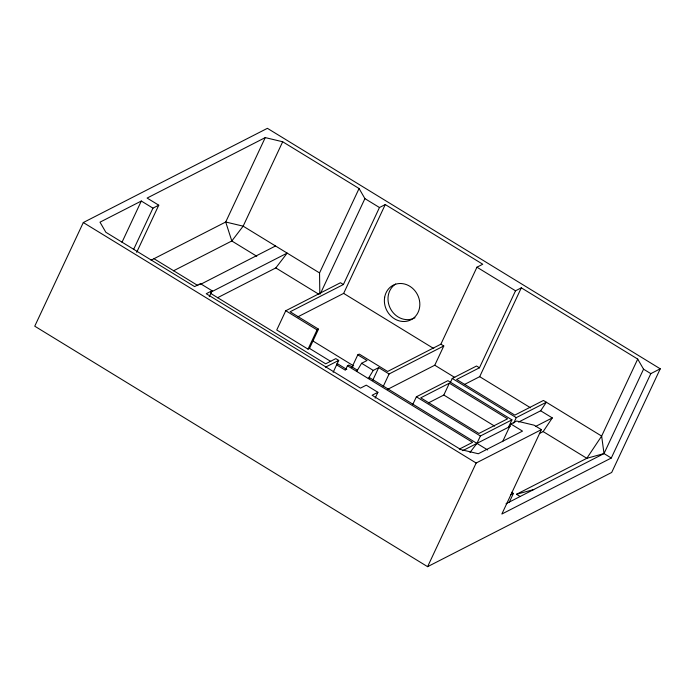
<?xml version="1.0" encoding="UTF-8"?>
<svg xmlns="http://www.w3.org/2000/svg" width="695" height="695" viewBox="0 0 695 695"><rect width="100%" height="100%" fill="white"/><g stroke="black" fill="none" stroke-linecap="round" stroke-linejoin="round"><path stroke-width="1.04" d="M83.304 222.539L34.75 326.19L427.599 566.677L611.696 472.461L660.25 368.81L267.401 128.323L83.304 222.539L476.153 463.018L541.388 429.64L534.107 425.184L516.672 421.022L510.877 423.993L502.598 441.673M122.007 242.251L141.311 201.029L152.952 208.153L158.755 205.19L147.114 198.066L265.247 137.601L282.691 141.763L359.08 188.519L364.918 198.614L379.47 207.518L385.265 204.556L482.756 264.23L476.952 267.193L440.882 344.19L387.61 371.46L359.245 354.085L357.795 354.832L351.931 367.342M133.631 249.401L152.952 208.153M136.672 252.328L158.755 205.19M265.247 137.601L225.71 222.009L151.084 260.199M209.273 296.643L212.036 290.753L200.395 283.63L194.6 286.592L105.84 232.26L100.002 222.174L141.311 201.029M282.691 141.763L243.154 226.162L231.809 240.974L173.463 270.833M343.399 284.516L340.489 282.735L285.767 310.743L276.749 329.995L308.033 349.142L309.483 348.395L318.501 329.152L290.128 311.777L343.399 284.516L379.47 207.518M319.822 293.82L319.544 272.927L359.08 188.519M320.291 293.881L364.918 198.614M308.033 349.142L317.05 329.89L318.501 329.152M297.92 316.798L343.651 293.394L385.265 204.556M333.157 372.259L338.708 360.41L335.798 358.629L325.677 363.815L210.559 293.342M357.221 370.114L348.89 365.014L347.439 365.761L345.354 370.2L336.632 364.858M372.824 380.13L378.688 367.62L389.078 373.98L443.792 345.971L440.882 344.19M375.144 398.183L377.906 392.293L366.265 385.16L360.47 388.131L206.241 293.724L212.036 290.753M383.214 386.49L389.078 373.98M412.908 404.203L416.375 396.802L447.901 380.669L511.928 419.858L508.453 427.26M387.74 389.296L434.775 365.222L443.792 345.971M428.546 402.848L443.818 395.038L449.361 383.188L507.567 418.816L478.933 433.463L420.736 397.844L449.361 383.188M450.447 382.293L452.254 378.436L476.535 366.013L479.446 367.794L515.516 290.797L521.311 287.826L637.715 359.08L643.553 369.175L650.824 373.632L660.25 368.81M464.425 384.491L479.689 376.673L521.311 287.826M511.928 419.858L480.401 435.991L476.926 443.393L469.994 452.445M427.599 566.677L476.153 463.018M513.674 423.185L516.272 417.626L546.348 402.24L540.649 410.78L518.566 422.082M541.388 429.64L501.851 514.039L611.287 458.031L650.824 373.632M509.131 502.528L513.397 493.415L511.563 492.295M637.715 359.08L601.644 436.078L586.823 458.3L516.524 494.275L520.103 496.473M506.03 503.727L604.016 453.574L643.553 369.175M356.691 371.425L361.608 363.277L367.047 360.496L357.795 354.832M378.688 367.62L373.25 370.4L368.333 378.549L369.783 377.811L487.673 449.969M539.337 433.541L543.16 431.586L552.29 417.912L540.649 410.78M217.483 297.773L275.819 267.923L287.165 253.102L210.602 292.291M199.917 284.672L275.524 245.978M325.477 367.186L338.708 360.41M377.906 392.293L372.112 395.255L460.863 449.587L478.308 453.748L522.518 431.117L510.877 423.993M479.446 367.794L456.615 379.479L514.813 415.106L543.438 400.459L601.644 436.078L604.016 453.574L611.287 458.031M459.334 449.126L472.565 442.35L347.439 365.761M462.714 450.673L510.2 426.365M535.88 426.304L552.29 417.912M510.556 494.866L513.397 493.415M604.016 453.574L586.823 458.3L543.16 431.586M516.524 494.275L533.717 489.558M476.952 267.193L515.516 290.797M319.544 272.927L243.154 226.162L225.71 222.009L231.809 240.974L256.776 256.264M343.651 293.394L433.776 348.569M479.689 376.673L530.502 407.774M275.819 267.923L318.935 294.315M434.775 365.222L454.782 377.472M452.254 378.436L516.272 417.626M443.818 395.038L494.623 426.139M285.767 310.743L317.05 329.89M361.608 363.277L373.25 370.4M416.375 396.802L480.401 435.991M312.95 340.993L353.694 365.935M336.962 363.424L346.805 369.453M309.483 348.395L330.777 361.435M153.986 258.714L198.005 285.654M415.002 317.737A19.443 17.253 62.9 0 1 390.859 309.423A19.443 17.253 62.9 0 1 395.681 284.02M384.665 297.26A19.443 17.253 62.9 0 0 408.026 320.951A19.443 17.253 62.9 0 0 413.612 289.302A19.443 17.253 62.9 0 0 384.665 297.26"/></g></svg>
